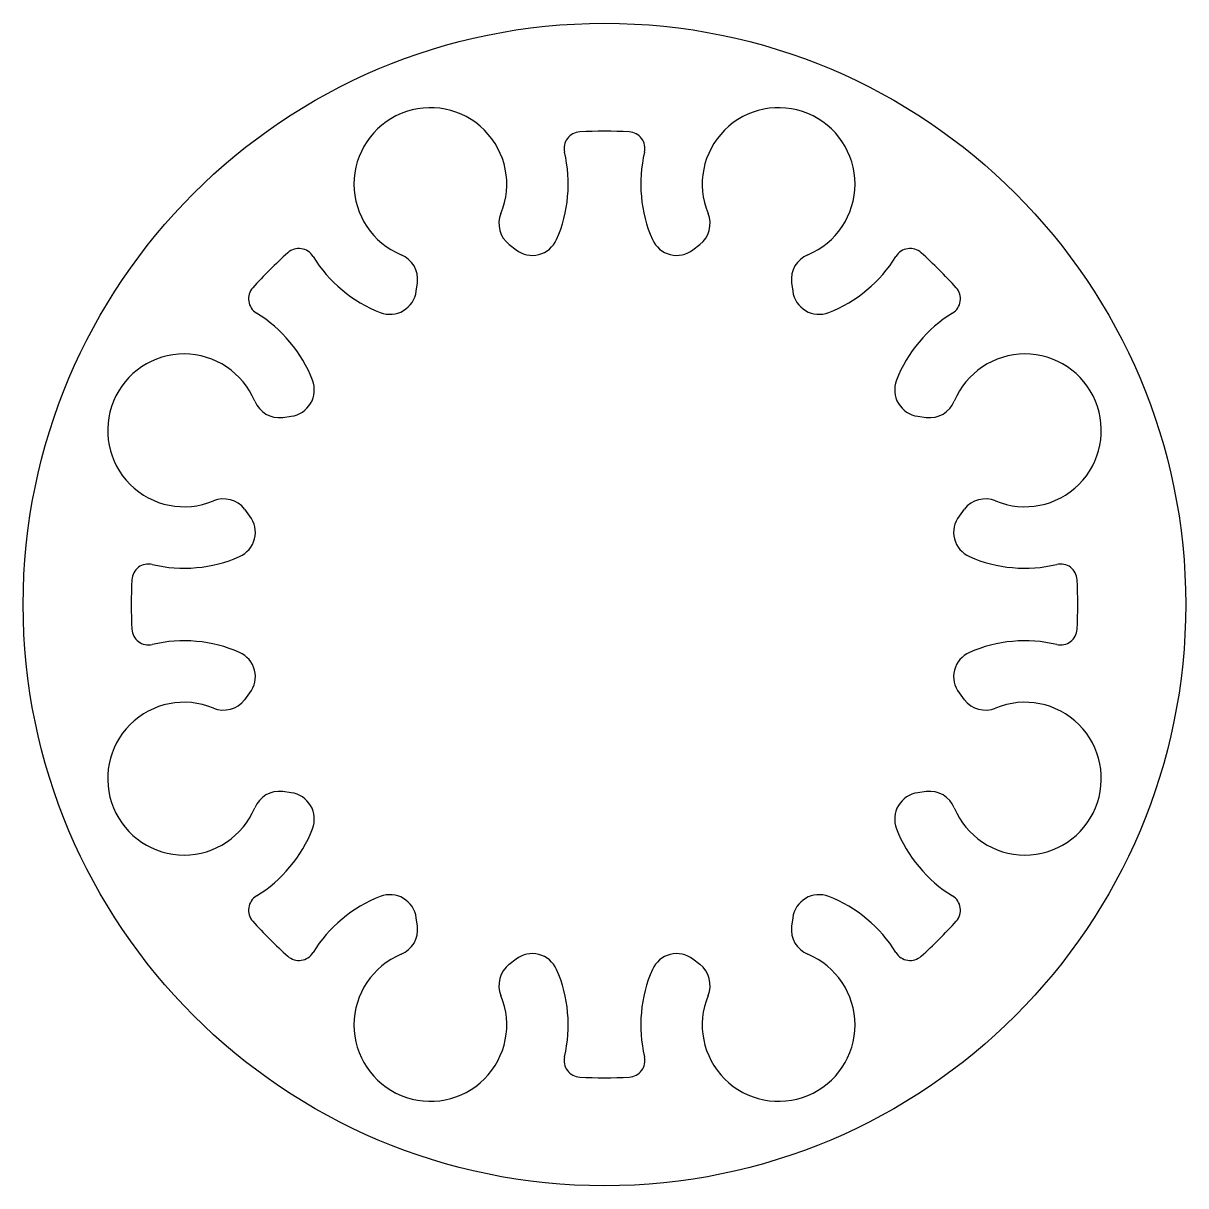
# Model space of a CAD drawing. Extents: x 1189 to 1224, y 1638.5 to 1673.5.
import ezdxf

# ---------------------------------------------------------------- set-up
doc = ezdxf.new("R2010")
doc.units = 0
doc.layers.get('0').update_dxf_attribs({"linetype": 'CONTINUOUS'})

msp = doc.modelspace()

# ---------------------------------------------------------------- linework, layer by layer
for p, q in [((1203.672, 1666.84), (1203.877, 1666.683)), ((1209.2, 1666.683), (1209.405, 1666.84)), ((1200.871, 1665.438), (1200.905, 1665.694)), ((1212.172, 1665.694), (1212.206, 1665.438)), ((1196.851, 1661.64), (1197.107, 1661.674)), ((1215.97, 1661.674), (1216.226, 1661.64)), ((1195.862, 1658.668), (1195.705, 1658.873)), ((1217.372, 1658.873), (1217.215, 1658.668)), ((1195.705, 1653.14), (1195.862, 1653.344)), ((1217.215, 1653.344), (1217.372, 1653.14)), ((1197.107, 1650.339), (1196.851, 1650.373)), ((1216.226, 1650.373), (1215.97, 1650.339)), ((1200.905, 1646.318), (1200.871, 1646.574)), ((1212.206, 1646.574), (1212.172, 1646.318)), ((1203.877, 1645.329), (1203.672, 1645.172)), ((1209.405, 1645.172), (1209.2, 1645.329))]:
    msp.add_line(p, q)
msp.add_circle((1206.538, 1656.006), 17.5)
for centre, radius, start, end in [((1201.296, 1668.663), 2.3, 337.4552, 247.5448), ((1211.781, 1668.663), 2.3, 292.4552, 202.5448), ((1205.82, 1669.737), 0.5, 92.9954, 193.3549), ((1206.538, 1656.006), 14.25, 87.0046, 92.9954), ((1207.257, 1669.737), 0.5, 346.6451, 87.0046), ((1201.296, 1668.663), 4.15, 336.3161, 13.3549), ((1211.781, 1668.663), 4.15, 166.6451, 203.6839), ((1204.159, 1667.475), 0.8, 157.4552, 232.5), ((1208.918, 1667.475), 0.8, 307.5, 22.5448), ((1197.337, 1666.224), 0.5, 31.6451, 132.0046), ((1204.364, 1667.318), 0.8, 232.5, 336.3161), ((1208.713, 1667.318), 0.8, 203.6839, 307.5), ((1215.74, 1666.224), 0.5, 47.9954, 148.3549), ((1206.538, 1656.006), 14.25, 132.0046, 137.9954), ((1201.296, 1668.663), 4.15, 211.6451, 248.6839), ((1200.112, 1665.798), 0.8, 352.5, 67.5448), ((1212.965, 1665.798), 0.8, 112.4552, 187.5), ((1211.781, 1668.663), 4.15, 291.3161, 328.3549), ((1206.538, 1656.006), 14.25, 42.0046, 47.9954), ((1196.321, 1665.208), 0.5, 137.9954, 238.3549), ((1200.078, 1665.543), 0.8, 248.6839, 352.5), ((1212.999, 1665.543), 0.8, 187.5, 291.3161), ((1216.756, 1665.208), 0.5, 301.6451, 42.0046), ((1193.881, 1661.249), 4.15, 21.3161, 58.3549), ((1219.196, 1661.249), 4.15, 121.6451, 158.6839), ((1193.881, 1661.249), 2.3, 22.4552, 292.5448), ((1219.196, 1661.249), 2.3, 247.4552, 157.5448), ((1197.002, 1662.467), 0.8, 277.5, 21.3161), ((1216.075, 1662.467), 0.8, 158.6839, 262.5), ((1196.746, 1662.433), 0.8, 202.4552, 277.5), ((1216.331, 1662.433), 0.8, 262.5, 337.5448), ((1195.07, 1658.386), 0.8, 37.5, 112.5448), ((1218.007, 1658.386), 0.8, 67.4552, 142.5), ((1195.227, 1658.181), 0.8, 293.6839, 37.5), ((1217.85, 1658.181), 0.8, 142.5, 246.3161), ((1193.881, 1661.249), 4.15, 256.6451, 293.6839), ((1219.196, 1661.249), 4.15, 246.3161, 283.3549), ((1192.807, 1656.725), 0.5, 76.6451, 177.0046), ((1220.27, 1656.725), 0.5, 2.9954, 103.3549), ((1206.538, 1656.006), 14.25, 177.0046, 182.9954), ((1206.538, 1656.006), 14.25, 357.0046, 2.9954), ((1192.807, 1655.288), 0.5, 182.9954, 283.3549), ((1220.27, 1655.288), 0.5, 256.6451, 357.0046), ((1193.881, 1650.763), 4.15, 66.3161, 103.3549), ((1219.196, 1650.763), 4.15, 76.6451, 113.6839), ((1195.227, 1653.831), 0.8, 322.5, 66.3161), ((1217.85, 1653.831), 0.8, 113.6839, 217.5), ((1193.881, 1650.763), 2.3, 67.4552, 337.5448), ((1195.07, 1653.627), 0.8, 247.4552, 322.5), ((1219.196, 1650.763), 2.3, 202.4552, 112.5448), ((1218.007, 1653.627), 0.8, 217.5, 292.5448), ((1196.746, 1649.579), 0.8, 82.5, 157.5448), ((1197.002, 1649.546), 0.8, 338.6839, 82.5), ((1216.075, 1649.546), 0.8, 97.5, 201.3161), ((1216.331, 1649.579), 0.8, 22.4552, 97.5), ((1193.881, 1650.763), 4.15, 301.6451, 338.6839), ((1219.196, 1650.763), 4.15, 201.3161, 238.3549), ((1196.321, 1646.805), 0.5, 121.6451, 222.0046), ((1201.296, 1643.349), 4.15, 111.3161, 148.3549), ((1200.078, 1646.47), 0.8, 7.5, 111.3161), ((1212.999, 1646.47), 0.8, 68.6839, 172.5), ((1211.781, 1643.349), 4.15, 31.6451, 68.6839), ((1216.756, 1646.805), 0.5, 317.9954, 58.3549), ((1206.538, 1656.006), 14.25, 222.0046, 227.9954), ((1206.538, 1656.006), 14.25, 312.0046, 317.9954), ((1200.112, 1646.214), 0.8, 292.4552, 7.5), ((1212.965, 1646.214), 0.8, 172.5, 247.5448), ((1197.337, 1645.789), 0.5, 227.9954, 328.3549), ((1201.296, 1643.349), 2.3, 112.4552, 22.5448), ((1204.364, 1644.695), 0.8, 23.6839, 127.5), ((1208.713, 1644.695), 0.8, 52.5, 156.3161), ((1211.781, 1643.349), 2.3, 157.4552, 67.5448), ((1215.74, 1645.789), 0.5, 211.6451, 312.0046), ((1204.159, 1644.538), 0.8, 127.5, 202.5448), ((1201.296, 1643.349), 4.15, 346.6451, 23.6839), ((1211.781, 1643.349), 4.15, 156.3161, 193.3549), ((1208.918, 1644.538), 0.8, 337.4552, 52.5), ((1205.82, 1642.275), 0.5, 166.6451, 267.0046), ((1207.257, 1642.275), 0.5, 272.9954, 13.3549), ((1206.538, 1656.006), 14.25, 267.0046, 272.9954)]:
    msp.add_arc(centre, radius, start, end)

doc.saveas('drawing.dxf')
